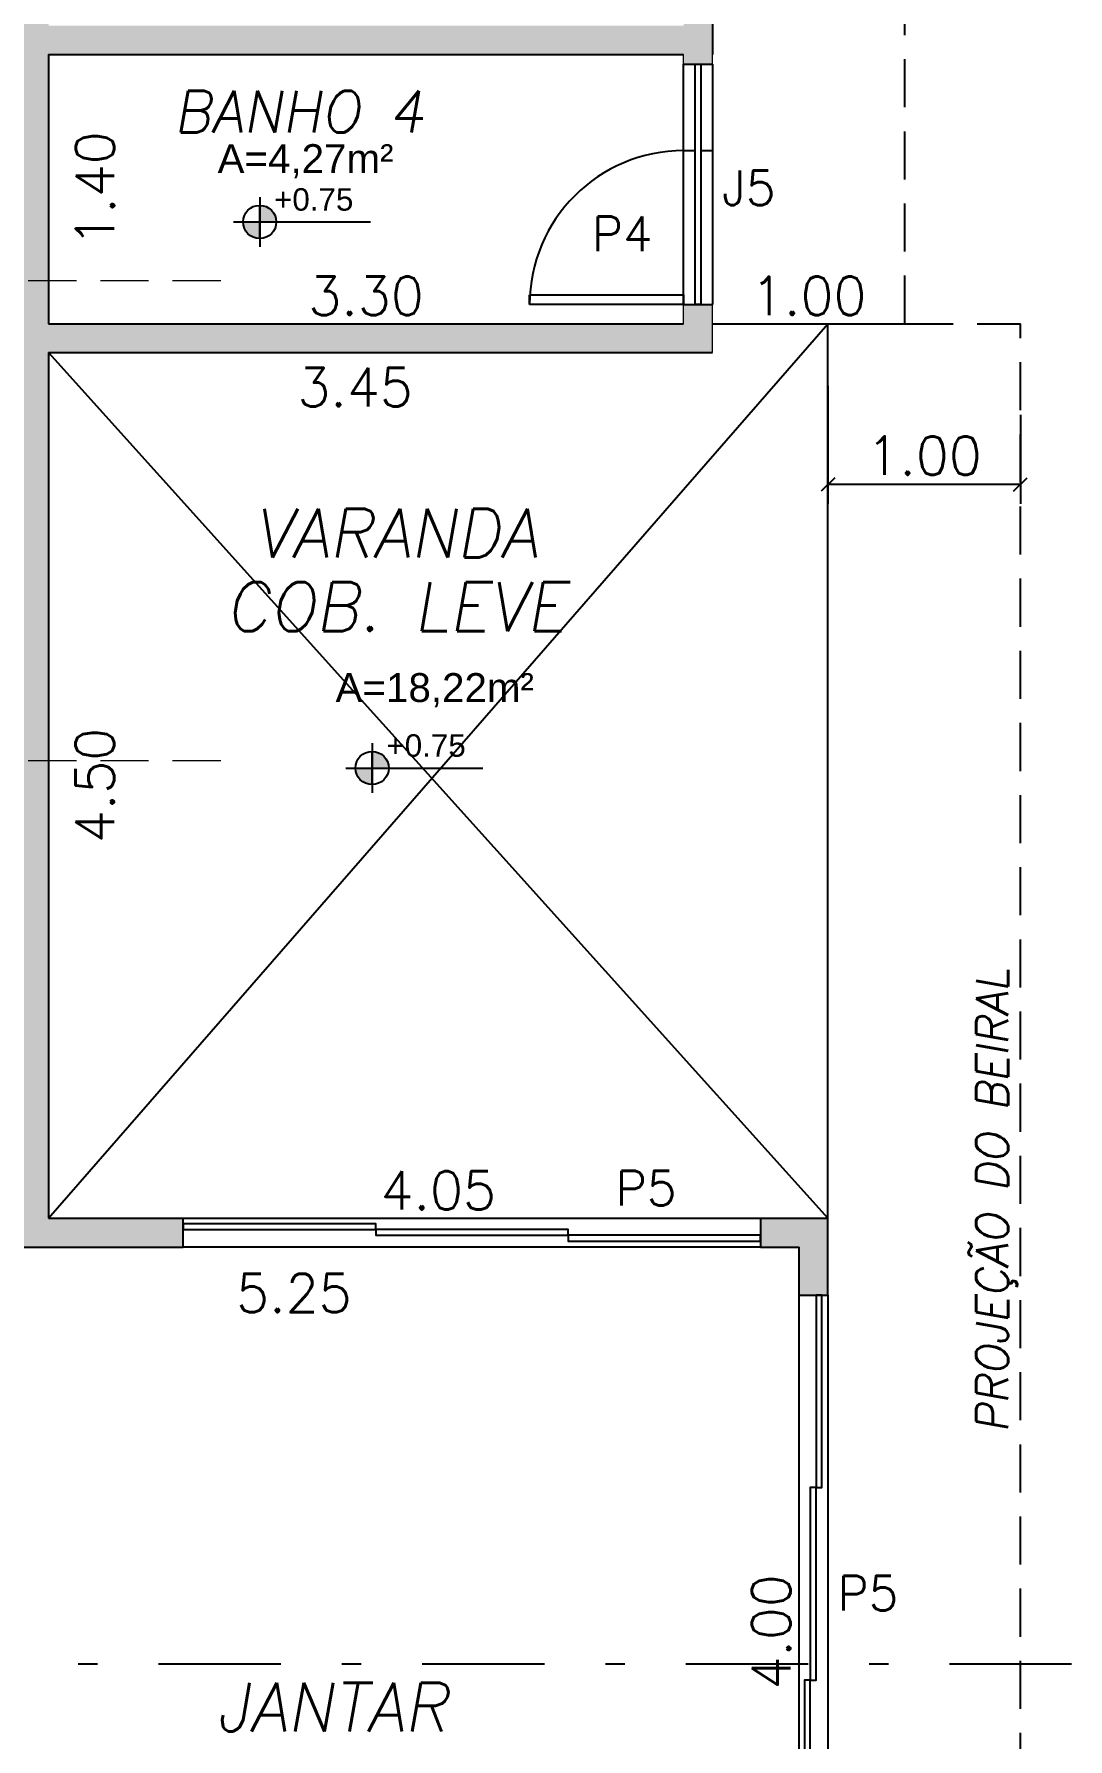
# Model space of a CAD drawing. Header units: metres. Extents: x 2690 to 3939, y 743 to 1123.
# Drawn here: x 3661.22 to 3666.59, y 785.13 to 793.99 of the extents above; entities that cross this region are included whole.
import ezdxf

# ---------------------------------------------------------------- set-up
doc = ezdxf.new("R2010")
doc.units = ezdxf.units.M
doc.set_wipeout_variables(frame=1)
doc.header["$PDMODE"] = 35
for name, pattern in [('DASHDOT2', [12.7, 6.35, -3.175, 0, -3.175]), ('DASHED2', [9.525, 6.35, -3.175]), ('HIDDEN', [0.375, 0.25, -0.125])]:
    doc.linetypes.add(name, pattern=pattern)
for name, color, linetype in [('01', 1, 'Continuous'), ('02', 2, 'Continuous'), ('03', 3, 'Continuous'), ('04', 4, 'Continuous'), ('_a const_hum', 253, 'Continuous'), ('A CONSTRUIR', 10, 'Continuous'), ('ABERTURA', 2, 'Continuous'), ('ANOTAÇÕES', 2, 'Continuous'), ('caixilho', 2, 'Continuous'), ('TEXTO', 2, 'Continuous')]:
    doc.layers.add(name, color=color, linetype=linetype)
for name, color, linetype, lineweight in [('ALVENARIA', 4, 'Continuous', 18), ('COTA', 2, 'Continuous', 0), ('Esgoto', 94, 'DASHED2', 0)]:
    doc.layers.add(name, color=color, linetype=linetype, lineweight=lineweight)
doc.styles.add('ROMA', font='romans.shx')
doc.styles.add('ROMANS', font='arial.ttf')
doc.dimstyles.new('CORTE', dxfattribs={"dimscale": 0, "dimtxt": 0.2, "dimasz": 0.07, "dimexe": 0.1, "dimexo": 0.08, "dimgap": 0.05, "dimtad": 1, "dimzin": 4, "dimdsep": 46, "dimtxsty": 'ROMA', "dimblk": 'OBLIQUE', "dimcen": 0, "dimclrd": 1, "dimclre": 1, "dimclrt": 2, "dimaunit": 1, "dimadec": 0, "dimazin": 0, "dimtfac": 1, "dimtofl": 0, "dimtmove": 0, "dimatfit": 3, "dimldrblk": 'OBLIQUE', "dimfxl": 0.1, "dimtolj": 1, "dimtzin": 0, "dimarcsym": 0})
doc.dimstyles.new('PLANTA', dxfattribs={"dimtxt": 0.2, "dimasz": 0.18, "dimexe": 0.18, "dimexo": 0.0625, "dimgap": 0.045, "dimtad": 1, "dimzin": 0, "dimdsep": 46, "dimtxsty": 'ROMA', "dimcen": 0.09, "dimse1": 1, "dimse2": 1, "dimsd1": 1, "dimsd2": 1, "dimclrd": 1, "dimclre": 1, "dimclrt": 2, "dimadec": 0, "dimazin": 0, "dimtfac": 1, "dimtofl": 0, "dimtmove": 0, "dimatfit": 3, "dimfxl": 0.18, "dimtolj": 1, "dimtzin": 0, "dimarcsym": 0})

# ---------------------------------------------------------------- blocks, each defined once
blk = doc.blocks.new('*D97')
at = {"layer": 'DEFPOINTS', "color": 0, "transparency": 16777216}
for p in [(3661.344, 793.8857), (3661.3391, 792.4857), (3661.6767, 792.4857)]:
    blk.add_point(p, dxfattribs=at)
at = {"layer": 'ALVENARIA', "color": 2, "transparency": 16777216, "insert": (3661.5317, 793.1857), "char_height": 0.2, "attachment_point": 5, "rotation": 90, "style": 'ROMA'}
blk.add_mtext('\\A1;1.40', dxfattribs=at)
blk = doc.blocks.new('*D98')
at = {"layer": 'DEFPOINTS', "color": 0, "transparency": 16777216}
for p in [(3661.2906, 792.4857), (3661.2906, 792.4857), (3664.5906, 792.4857)]:
    blk.add_point(p, dxfattribs=at)
at = {"layer": 'ALVENARIA', "color": 2, "transparency": 16777216, "insert": (3662.9406, 792.6307), "char_height": 0.2, "attachment_point": 5, "style": 'ROMA'}
blk.add_mtext('\\A1;3.30', dxfattribs=at)
blk = doc.blocks.new('*D99')
at = {"layer": 'DEFPOINTS', "color": 0, "transparency": 16777216}
for p in [(3661.2906, 787.8357), (3661.2906, 787.8357), (3665.3406, 787.8357)]:
    blk.add_point(p, dxfattribs=at)
at = {"layer": 'ALVENARIA', "color": 2, "transparency": 16777216, "insert": (3663.3156, 787.9807), "char_height": 0.2, "attachment_point": 5, "style": 'ROMA'}
blk.add_mtext('\\A1;4.05', dxfattribs=at)
blk = doc.blocks.new('*D100')
at = {"layer": 'DEFPOINTS', "color": 0, "transparency": 16777216}
for p in [(3661.2906, 792.3357), (3661.676, 792.3357), (3661.2906, 787.8357)]:
    blk.add_point(p, dxfattribs=at)
at = {"layer": 'ALVENARIA', "color": 2, "transparency": 16777216, "insert": (3661.531, 790.0857), "char_height": 0.2, "attachment_point": 5, "rotation": 90, "style": 'ROMA'}
blk.add_mtext('\\A1;4.50', dxfattribs=at)
blk = doc.blocks.new('*D23')
at = {"layer": 'DEFPOINTS', "color": 0, "transparency": 16777216}
for p in [(3661.2906, 792.3357), (3664.7406, 792.3357), (3664.7406, 792.011)]:
    blk.add_point(p, dxfattribs=at)
at = {"layer": 'ANOTAÇÕES', "color": 2, "transparency": 16777216, "insert": (3662.8837, 792.156), "char_height": 0.2, "attachment_point": 5, "style": 'ROMA'}
blk.add_mtext('\\A1;3.45', dxfattribs=at)
blk = doc.blocks.new('*D104')
at = {"layer": 'DEFPOINTS', "color": 0, "transparency": 16777216}
for p in [(3659.9406, 787.6857), (3665.1906, 787.6857), (3665.1906, 787.3027)]:
    blk.add_point(p, dxfattribs=at)
at = {"layer": '04', "color": 2, "transparency": 16777216, "insert": (3662.5656, 787.4477), "char_height": 0.2, "attachment_point": 5, "style": 'ROMA'}
blk.add_mtext('\\A1;5.25', dxfattribs=at)
blk = doc.blocks.new('*U5')
at = {"layer": '02'}
for p, q in [((0, 0), (0, 0.8)), ((0, 0.8), (0.05, 0.8)), ((0.05, 0.8), (0.05, 0)), ((0.05, 0), (0, 0))]:
    blk.add_line(p, q, dxfattribs=at)
at = {"layer": '02', "ltscale": 0.05}
blk.add_arc((0, 0), 0.8, 0, 90, dxfattribs=at)
blk = doc.blocks.new('*D19')
at = {"layer": 'DEFPOINTS', "color": 0, "transparency": 16777216}
for p in [(3664.7406, 799.8857), (3664.7406, 792.3357), (3665.1116, 792.3357)]:
    blk.add_point(p, dxfattribs=at)
at = {"layer": 'COTA', "color": 2, "transparency": 16777216, "insert": (3664.9666, 796.1107), "char_height": 0.2, "attachment_point": 5, "rotation": 90, "style": 'ROMA'}
blk.add_mtext('\\A1;7.55', dxfattribs=at)
blk = doc.blocks.new('*D37')
at = {"layer": 'DEFPOINTS', "color": 0, "transparency": 16777216}
for p in [(3665.1906, 787.6857), (3665.1906, 783.6857), (3665.1906, 783.6857)]:
    blk.add_point(p, dxfattribs=at)
at = {"layer": '04', "color": 2, "transparency": 16777216, "insert": (3665.0456, 785.6857), "char_height": 0.2, "attachment_point": 5, "rotation": 90, "style": 'ROMA'}
blk.add_mtext('\\A1;4.00', dxfattribs=at)
blk = doc.blocks.new('_Oblique')
at = {"color": 0, "linetype": 'ByBlock', "lineweight": -2}
blk.add_line((-0.5, -0.5), (0.5, 0.5), dxfattribs=at)
blk = doc.blocks.new('*D53')
at = {"layer": 'COTA', "color": 1, "lineweight": -2, "transparency": 16777216}
for p, q in [((3676.8331, 800.002), (3680.1622, 798.4547)), ((3668.5739, 773.7582), (3680.0715, 798.4969)), ((3665.3355, 775.2633), (3668.6646, 773.716))]:
    blk.add_line(p, q, dxfattribs=at)
at = {"layer": 'DEFPOINTS', "color": 0, "transparency": 16777216}
for p in [(3676.7606, 800.0357), (3680.0715, 798.4969), (3665.2629, 775.297)]:
    blk.add_point(p, dxfattribs=at)
at = {"layer": 'COTA', "color": 1, "lineweight": -2, "transparency": 16777216, "xscale": 0.07, "yscale": 0.07, "zscale": 0.07}
for p, rotation in [((3680.0715, 798.4969), 65.07278290089883), ((3668.5739, 773.7582), 245.0727829008988)]:
    blk.add_blockref('_Oblique', p, dxfattribs=dict(at, rotation=rotation))
at = {"layer": 'COTA', "color": 2, "transparency": 16777216, "insert": (3674.1867, 786.1908), "char_height": 0.2, "attachment_point": 5, "rotation": 65.07278, "style": 'ROMA'}
blk.add_mtext('\\A1;27.28', dxfattribs=at)
blk = doc.blocks.new('*D17')
at = {"layer": '03', "color": 1, "lineweight": -2, "transparency": 16777216}
for p, q in [((3665.3406, 792.1627), (3665.3406, 791.55)), ((3666.3406, 792.0127), (3666.3406, 791.55)), ((3666.3406, 791.65), (3665.3406, 791.65))]:
    blk.add_line(p, q, dxfattribs=at)
at = {"layer": 'DEFPOINTS', "color": 0, "transparency": 16777216}
for p in [(3665.3406, 792.2427), (3666.3406, 792.0927), (3665.3406, 791.65)]:
    blk.add_point(p, dxfattribs=at)
at = {"layer": '03', "color": 1, "lineweight": -2, "transparency": 16777216, "xscale": 0.07, "yscale": 0.07, "zscale": 0.07, "rotation": 180}
blk.add_blockref('_Oblique', (3665.3406, 791.65), dxfattribs=at)
at = {"layer": '03', "color": 1, "lineweight": -2, "transparency": 16777216, "xscale": 0.07, "yscale": 0.07, "zscale": 0.07}
blk.add_blockref('_Oblique', (3666.3406, 791.65), dxfattribs=at)
at = {"layer": '03', "color": 2, "transparency": 16777216, "insert": (3665.8406, 791.8), "char_height": 0.2, "attachment_point": 5, "style": 'ROMA'}
blk.add_mtext('\\A1;1.00', dxfattribs=at)
blk = doc.blocks.new('*D30')
at = {"layer": 'DEFPOINTS', "color": 0, "transparency": 16777216}
for p in [(3664.7406, 792.4857), (3664.7406, 792.4857), (3665.7406, 792.4857)]:
    blk.add_point(p, dxfattribs=at)
at = {"layer": '03', "color": 2, "transparency": 16777216, "insert": (3665.2406, 792.6307), "char_height": 0.2, "attachment_point": 5, "style": 'ROMA'}
blk.add_mtext('\\A1;1.00', dxfattribs=at)

msp = doc.modelspace()

# ---------------------------------------------------------------- hatches: boundary and pattern name
at = {"layer": '02'}
h = msp.add_hatch(color=256, dxfattribs=at)
h.paths.add_polyline_path([(3662.3877, 793.0147), (3662.3877, 792.9283, -0.414214), (3662.3013, 793.0147), (3662.3877, 793.0147)])
h.paths.add_polyline_path([(3662.3877, 793.0147), (3662.3877, 793.1011, -0.414214), (3662.4741, 793.0147), (3662.3877, 793.0147)])
h = msp.add_hatch(color=256, dxfattribs=at)
h.paths.add_polyline_path([(3662.9718, 790.1763), (3662.9718, 790.0899, -0.414214), (3662.8854, 790.1763), (3662.9718, 790.1763)])
h.paths.add_polyline_path([(3662.9718, 790.1763), (3662.9718, 790.2627, -0.414214), (3663.0582, 790.1763), (3662.9718, 790.1763)])
at = {"layer": 'A CONSTRUIR'}
h = msp.add_hatch(color=256, dxfattribs=at)
h.dxf.hatch_style = 1
h.paths.add_polyline_path([(3664.7406, 794.1857), (3664.5906, 794.1857), (3664.5906, 794.0357), (3661.2906, 794.0357), (3661.2906, 794.1357), (3661.1406, 794.1357), (3661.1406, 787.8357), (3660.9406, 787.8357), (3660.9406, 787.6857), (3661.9906, 787.6857), (3661.9906, 787.8357), (3661.2906, 787.8357), (3661.2906, 792.3357), (3664.7406, 792.3357), (3664.7406, 792.5857), (3664.5906, 792.5857), (3664.5906, 792.4857), (3661.2906, 792.4857), (3661.2906, 793.8857), (3664.5906, 793.8857), (3664.5906, 793.8357), (3664.7406, 793.8357), (3664.7406, 793.9857)])
h = msp.add_hatch(color=256, dxfattribs=at)
h.dxf.hatch_style = 1
h.paths.add_polyline_path([(3665.3406, 787.8357), (3664.9906, 787.8357), (3664.9906, 787.6857), (3665.1906, 787.6857), (3665.1906, 787.4357), (3665.3406, 787.4357)])

# ---------------------------------------------------------------- linework, layer by layer
at = {"color": 2}
for p, q in [((3662.3877, 792.9283), (3662.3877, 793.1011)), ((3662.9718, 790.0899), (3662.9718, 790.2627))]:
    msp.add_line(p, q, dxfattribs=at)
for centre in [(3662.3877, 793.0147), (3662.9718, 790.1763)]:
    msp.add_circle(centre, 0.0864, dxfattribs=at)
at = {"layer": '01'}
for p, q in [((3664.5906, 792.5857), (3664.5906, 793.8357)), ((3664.7406, 793.8357), (3664.7406, 792.5857))]:
    msp.add_line(p, q, dxfattribs=at)
at = {"layer": '01', "color": 2, "linetype": 'DASHDOT2', "ltscale": 0.1}
msp.add_line((3652.272, 785.52), (3676.1957, 785.52), dxfattribs=at)
at = {"layer": '01'}
for points in [[(3661.9906, 787.8357), (3664.9906, 787.8357), (3664.9906, 787.6857), (3661.9906, 787.6857)], [(3665.1906, 784.4357), (3665.1906, 787.4357), (3665.3406, 787.4357), (3665.3406, 784.4357)], [(3665.1906, 784.4357), (3665.1906, 787.4357), (3665.3406, 787.4357), (3665.3406, 784.4357)]]:
    msp.add_lwpolyline(points, close=True, dxfattribs=at)
at = {"layer": '02'}
for p, q in [((3662.3877, 793.1433), (3662.3877, 792.8861)), ((3662.3877, 793.1433), (3662.3877, 792.8861)), ((3662.2514, 793.0147), (3662.963, 793.0147)), ((3662.9718, 790.3049), (3662.9718, 790.0477)), ((3662.9718, 790.3049), (3662.9718, 790.0477)), ((3662.8355, 790.1763), (3663.5471, 790.1763))]:
    msp.add_line(p, q, dxfattribs=at)
at = {"layer": '03'}
for p, q in [((3665.3406, 792.3357), (3665.3406, 792.4857)), ((3665.3406, 787.8357), (3665.3406, 792.3357))]:
    msp.add_line(p, q, dxfattribs=at)
at = {"layer": '04'}
for p, q in [((3664.7406, 794.1857), (3664.7406, 793.8857)), ((3664.5906, 793.3857), (3664.7406, 793.3857)), ((3664.5906, 792.5857), (3664.7406, 792.5857)), ((3661.2906, 792.4857), (3664.5906, 792.4857)), ((3661.2906, 787.8357), (3661.9906, 787.8357)), ((3664.9906, 787.8357), (3665.3406, 787.8357)), ((3660.9406, 787.6857), (3661.9906, 787.6857)), ((3664.9906, 787.6857), (3665.1906, 787.6857))]:
    msp.add_line(p, q, dxfattribs=at)
at = {"layer": '_a const_hum', "color": 3, "linetype": 'HIDDEN'}
for p, q in [((3665.7406, 792.4857), (3665.7406, 799.8857)), ((3665.7406, 792.4857), (3666.3406, 792.4857)), ((3666.3406, 778.5357), (3666.3406, 792.4857))]:
    msp.add_line(p, q, dxfattribs=at)
at = {"layer": '_a const_hum', "color": 4}
for p, q in [((3661.2906, 793.8857), (3661.2906, 792.4857)), ((3661.2906, 793.8857), (3664.5906, 793.8857)), ((3664.7406, 793.8857), (3664.7406, 793.8857)), ((3661.2906, 792.3357), (3661.2906, 787.8357)), ((3661.2906, 792.3357), (3664.7406, 792.3357)), ((3665.3406, 787.4357), (3665.3406, 787.8357)), ((3665.1906, 787.4357), (3665.1906, 787.6857)), ((3665.1906, 787.4357), (3665.3406, 787.4357))]:
    msp.add_line(p, q, dxfattribs=at)
at = {"layer": 'ABERTURA'}
for p, q in [((3661.2906, 787.8357), (3665.3406, 792.4857)), ((3661.2906, 792.3357), (3665.3406, 787.8357))]:
    msp.add_line(p, q, dxfattribs=at)
at = {"layer": 'ALVENARIA'}
for p, q in [((3664.5906, 793.3857), (3664.5906, 793.8857)), ((3664.7406, 793.3857), (3664.7406, 793.8857)), ((3664.5906, 792.4857), (3664.5906, 792.5857)), ((3664.7406, 792.3357), (3664.7406, 792.5857))]:
    msp.add_line(p, q, dxfattribs=at)
at = {"layer": 'ALVENARIA', "lineweight": 18}
for p, q in [((3664.5906, 793.3857), (3664.7406, 793.3857)), ((3664.7406, 792.5857), (3664.5906, 792.5857))]:
    msp.add_line(p, q, dxfattribs=at)
at = {"layer": 'ALVENARIA', "color": 4}
for p, q in [((3661.9906, 787.8357), (3661.9906, 787.6857)), ((3664.9906, 787.8357), (3664.9906, 787.6857)), ((3665.1906, 787.4357), (3665.3406, 787.4357)), ((3665.1906, 787.4357), (3665.3406, 787.4357)), ((3665.1906, 787.4357), (3665.3406, 787.4357))]:
    msp.add_line(p, q, dxfattribs=at)
at = {"layer": 'ANOTAÇÕES', "color": 3}
msp.add_line((3664.7406, 792.4857), (3665.7406, 792.4857), dxfattribs=at)
at = {"layer": 'caixilho'}
for points in [[(3661.9906, 787.8075), (3661.9906, 787.7775), (3662.9906, 787.7775), (3662.9906, 787.8075)], [(3662.9906, 787.7775), (3662.9906, 787.7475), (3663.9906, 787.7475), (3663.9906, 787.7775)], [(3663.9906, 787.7475), (3663.9906, 787.7175), (3664.9906, 787.7175), (3664.9906, 787.7475)], [(3665.2788, 786.4357), (3665.3088, 786.4357), (3665.3088, 787.4357), (3665.2788, 787.4357)], [(3665.2488, 785.4357), (3665.2788, 785.4357), (3665.2788, 786.4357), (3665.2488, 786.4357)], [(3665.2188, 784.4357), (3665.2488, 784.4357), (3665.2488, 785.4357), (3665.2188, 785.4357)]]:
    msp.add_lwpolyline(points, close=True, dxfattribs=at)
at = {"layer": 'Esgoto', "color": 20, "linetype": 'HIDDEN'}
for p, q in [((3662.1853, 792.7079), (3654.6528, 792.7079)), ((3662.1853, 790.2137), (3654.6528, 790.2137))]:
    msp.add_line(p, q, dxfattribs=at)

# ---------------------------------------------------------------- block references
at = {"layer": '02', "ltscale": 0.05, "rotation": 90.00000000000001}
msp.add_blockref('*U5', (3664.5906, 792.5857), dxfattribs=at)

# ---------------------------------------------------------------- texts
at = {"color": 2}
for s, height, style, p in [('J5', 0.18, 'ROMA', (3664.7903, 793.1016)), ('+0.75', 0.11664, 'ROMANS', (3662.4623, 793.0735)), ('+0.75', 0.11664, 'ROMANS', (3663.0463, 790.2351))]:
    msp.add_text(s, height=height, dxfattribs=dict(at, style=style)).set_placement(p)
at = {"layer": '02', "style": 'ROMA'}
for s, p in [('P4', (3664.1133, 792.8636)), ('P5', (3664.2373, 787.9029)), ('P5', (3665.3904, 785.7965))]:
    msp.add_text(s, height=0.18, dxfattribs=at).set_placement(p)
at = {"layer": '03', "linetype": 'Continuous', "style": 'ROMA', "oblique": 10}
for s, height, p in [('BANHO 4', 0.21516, (3661.9411, 793.4806)), ('VARANDA', 0.25312, (3662.3566, 791.2705)), ('COB. LEVE', 0.25312, (3662.2101, 790.8884)), ('JANTAR', 0.25312, (3662.1607, 785.1683))]:
    msp.add_text(s, height=height, dxfattribs=at).set_placement(p)
at = {"layer": '_a const_hum', "color": 3, "linetype": 'HIDDEN', "style": 'ROMA', "oblique": 10}
msp.add_text('PROJEÇÃO DO BEIRAL', height=0.166075, rotation=90, dxfattribs=at).set_placement((3666.2766, 786.721))
at = {"layer": 'TEXTO', "style": 'ROMANS'}
for s, p in [('A=4,27m²', (3662.1689, 793.269)), ('A=18,22m²', (3662.782, 790.5195))]:
    msp.add_text(s, height=0.15, dxfattribs=at).set_placement(p)

# ---------------------------------------------------------------- dimensions: what is measured, and where the dimension line sits
at = {"layer": '03'}
dim = msp.add_linear_dim(base=(3664.7406, 792.4857), p1=(3665.7406, 792.4857), p2=(3664.7406, 792.4857), dimstyle='PLANTA', dxfattribs=at)
dim.commit()
dim.dimension.update_dxf_attribs({"geometry": '*D30', "text_midpoint": (3665.2406, 792.6307)})
dim = msp.add_linear_dim(base=(3665.3406, 791.65), p1=(3666.3406, 792.0927), p2=(3665.3406, 792.2427), dimstyle='CORTE', override={"dimscale": 1}, dxfattribs=at)
dim.commit()
dim.dimension.update_dxf_attribs({"geometry": '*D17', "text_midpoint": (3665.8406, 791.8)})
at = {"layer": '04'}
dim = msp.add_linear_dim(base=(3665.1906, 787.3027), p1=(3659.9406, 787.6857), p2=(3665.1906, 787.6857), dimstyle='PLANTA', dxfattribs=at)
dim.commit()
dim.dimension.update_dxf_attribs({"geometry": '*D104', "text_midpoint": (3662.5656, 787.3027), "dimtype": 160})
dim = msp.add_linear_dim(base=(3665.1906, 783.6857), p1=(3665.1906, 787.6857), p2=(3665.1906, 783.6857), angle=90, dimstyle='PLANTA', dxfattribs=at)
dim.commit()
dim.dimension.update_dxf_attribs({"geometry": '*D37', "text_midpoint": (3665.0456, 785.6857)})
at = {"layer": 'ALVENARIA'}
for base, p1, p2, picture, middle in [((3661.6767, 792.4857), (3661.344, 793.8857), (3661.3391, 792.4857), '*D97', (3661.5317, 793.1857)), ((3661.676, 792.3357), (3661.2906, 787.8357), (3661.2906, 792.3357), '*D100', (3661.531, 790.0857))]:
    dim = msp.add_linear_dim(base=base, p1=p1, p2=p2, angle=90, dimstyle='PLANTA', dxfattribs=at)
    dim.commit()
    dim.dimension.update_dxf_attribs({"geometry": picture, "text_midpoint": middle})
for base, p1, p2, picture, middle in [((3661.2906, 792.4857), (3664.5906, 792.4857), (3661.2906, 792.4857), '*D98', (3662.9406, 792.6307)), ((3661.2906, 787.8357), (3665.3406, 787.8357), (3661.2906, 787.8357), '*D99', (3663.3156, 787.9807))]:
    dim = msp.add_linear_dim(base=base, p1=p1, p2=p2, dimstyle='PLANTA', dxfattribs=at)
    dim.commit()
    dim.dimension.update_dxf_attribs({"geometry": picture, "text_midpoint": middle})
at = {"layer": 'ANOTAÇÕES'}
dim = msp.add_linear_dim(base=(3664.7406, 792.011), p1=(3661.2906, 792.3357), p2=(3664.7406, 792.3357), dimstyle='PLANTA', dxfattribs=at)
dim.commit()
dim.dimension.update_dxf_attribs({"geometry": '*D23', "text_midpoint": (3662.8837, 792.011), "dimtype": 160})
at = {"layer": 'COTA'}
dim = msp.add_aligned_dim(p1=(3665.2629, 775.297), p2=(3676.7606, 800.0357), distance=-3.6511, dimstyle='CORTE', override={"dimscale": 1}, dxfattribs=at)
dim.commit()
dim.dimension.update_dxf_attribs({"geometry": '*D53', "text_midpoint": (3674.1867, 786.1908)})
dim = msp.add_linear_dim(base=(3665.1116, 792.3357), p1=(3664.7406, 799.8857), p2=(3664.7406, 792.3357), angle=90, dimstyle='PLANTA', dxfattribs=at)
dim.commit()
dim.dimension.update_dxf_attribs({"geometry": '*D19', "text_midpoint": (3664.9666, 796.1107)})

# ---------------------------------------------------------------- next in the draw order: wipeouts: each hides what was drawn before it
at = {"ltscale": 0.05}
msp.add_wipeout([(3664.6506, 792.5857), (3664.6506, 793.8357), (3664.6806, 793.8357), (3664.6806, 792.5857)], dxfattribs=at).dxf.layer = '02'

# ---------------------------------------------------------------- next in the draw order: linework, layer by layer
at = {"layer": '02', "ltscale": 0.05, "flags": 128}
msp.add_lwpolyline([(3664.6506, 792.5857), (3664.6506, 793.8357), (3664.6806, 793.8357), (3664.6806, 792.5857)], close=True, dxfattribs=at)
at = {"layer": '04'}
msp.add_line((3664.5906, 793.8357), (3664.7406, 793.8357), dxfattribs=at)
at = {"layer": 'ALVENARIA', "lineweight": 18}
msp.add_line((3664.7406, 793.8357), (3664.5906, 793.8357), dxfattribs=at)

doc.saveas('drawing.dxf')
